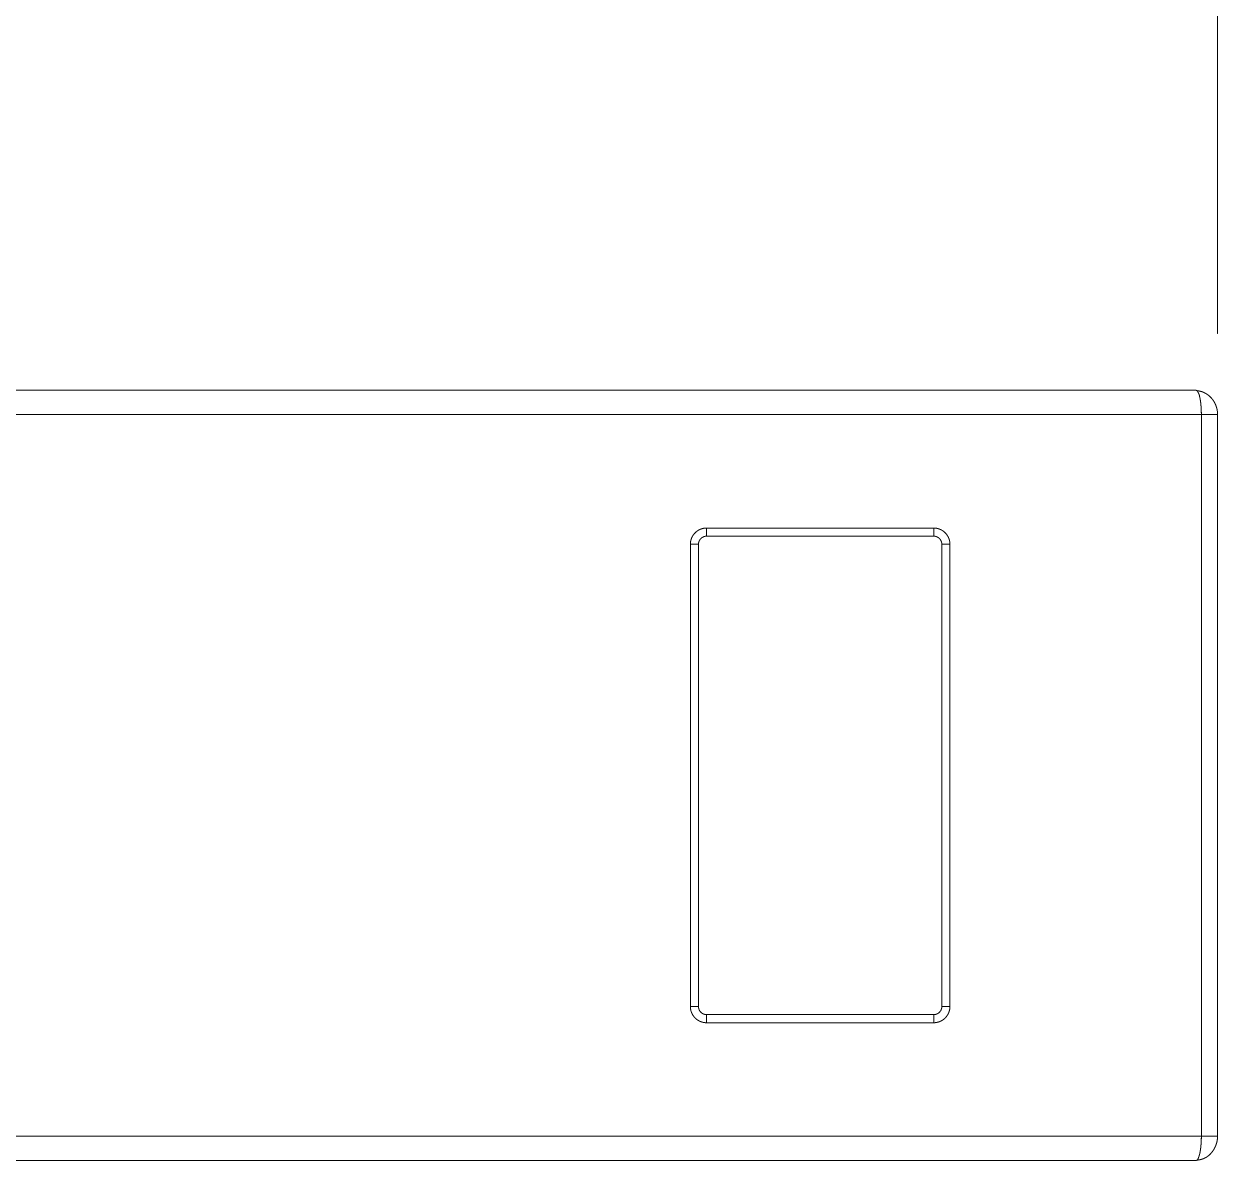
# Model space of a CAD drawing. Header units: inches. Extents: x 0 to 35.2, y -0.7 to 15.9.
# Drawn here: x 31.971 to 32.551, y 5.149 to 5.701 of the extents above; entities that cross this region are included whole.
import ezdxf

# ---------------------------------------------------------------- set-up
doc = ezdxf.new("R2010")
doc.units = ezdxf.units.IN
doc.header["$MEASUREMENT"] = 0
doc.layers.add('Board Outline', color=216, linetype='Continuous')
doc.layers.add('Dimensions', color=6, linetype='Continuous')

msp = doc.modelspace()

# ---------------------------------------------------------------- linework, layer by layer
at = {"layer": 'Board Outline', "const_width": 0.0005}
msp.add_lwpolyline([(32.5505, 5.55073), (32.5505, 6.33371)], dxfattribs=at)
at = {"layer": 'Board Outline', "const_width": 0.00025}
msp.add_lwpolyline([(32.55038, 5.55073, 1), (32.55062, 5.55073, 1)], format="xyb", close=True, dxfattribs=at)
at = {"layer": 'Dimensions', "const_width": 0.0005}
for points in [[(31.32654, 5.52317), (32.54, 5.52317)], [(32.54, 5.52317), (32.54051, 5.52289)], [(31.32654, 5.51136), (32.54263, 5.51136)], [(32.54263, 5.16097), (32.54263, 5.51136)], [(32.54263, 5.51136), (32.55046, 5.51136)], [(32.5505, 5.16097), (32.5505, 5.51136)], [(32.30247, 5.45624), (32.4127, 5.45624)], [(32.30247, 5.4523), (32.30247, 5.45624)], [(32.4127, 5.4523), (32.4127, 5.45624)], [(32.30247, 5.4523), (32.4127, 5.4523)], [(32.29459, 5.22396), (32.29459, 5.44837)], [(32.29459, 5.44837), (32.29853, 5.44837)], [(32.29853, 5.22396), (32.29853, 5.44837)], [(32.41664, 5.44837), (32.42058, 5.44837)], [(32.41664, 5.22396), (32.41664, 5.44837)], [(32.42058, 5.22396), (32.42058, 5.44837)], [(32.29459, 5.22396), (32.29853, 5.22396)], [(32.41664, 5.22396), (32.42058, 5.22396)], [(32.30247, 5.22002), (32.4127, 5.22002)], [(32.30247, 5.21608), (32.30247, 5.22002)], [(32.4127, 5.21608), (32.4127, 5.22002)], [(32.30247, 5.21608), (32.4127, 5.21608)], [(31.32654, 5.16097), (32.54263, 5.16097)], [(32.54263, 5.16097), (32.55046, 5.16097)], [(31.32654, 5.14915), (32.54, 5.14915)], [(32.54, 5.14915), (32.54051, 5.14944)]]:
    msp.add_lwpolyline(points, dxfattribs=at)
at = {"layer": 'Dimensions', "const_width": 0.00025}
for points in [[(32.53988, 5.52317, 1), (32.54013, 5.52317, 1)], [(32.53988, 5.52317, 1), (32.54013, 5.52317, 1)], [(32.54039, 5.52294, 1), (32.54064, 5.52294, 1)], [(32.54038, 5.52289, 1), (32.54063, 5.52289, 1)], [(32.54038, 5.52289, 1), (32.54063, 5.52289, 1)], [(32.54165, 5.52007, 1), (32.5419, 5.52007, 1)], [(32.54165, 5.52007, 1), (32.5419, 5.52007, 1)], [(32.5435, 5.52216, 1), (32.54375, 5.52216, 1)], [(32.5435, 5.52216, 1), (32.54375, 5.52216, 1)], [(32.54211, 5.51758, 1), (32.54236, 5.51758, 1)], [(32.54211, 5.51758, 1), (32.54236, 5.51758, 1)], [(32.54239, 5.51461, 1), (32.54264, 5.51461, 1)], [(32.54239, 5.51461, 1), (32.54264, 5.51461, 1)], [(32.54851, 5.5178, 1), (32.54876, 5.5178, 1)], [(32.54851, 5.5178, 1), (32.54876, 5.5178, 1)], [(32.5425, 5.51136, 1), (32.54275, 5.51136, 1)], [(32.5425, 5.51136, 1), (32.54275, 5.51136, 1)], [(32.5425, 5.51136, 1), (32.54275, 5.51136, 1)], [(32.5425, 5.51136, 1), (32.54275, 5.51136, 1)], [(32.55033, 5.51136, 1), (32.55058, 5.51136, 1)], [(32.55038, 5.51136, 1), (32.55062, 5.51136, 1)], [(32.55037, 5.51136, 1), (32.55062, 5.51136, 1)], [(32.30234, 5.45624, 1), (32.30259, 5.45624, 1)], [(32.30234, 5.45624, 1), (32.30259, 5.45624, 1)], [(32.30234, 5.45624, 1), (32.30259, 5.45624, 1)], [(32.41258, 5.45624, 1), (32.41283, 5.45624, 1)], [(32.41258, 5.45624, 1), (32.41283, 5.45624, 1)], [(32.41258, 5.45624, 1), (32.41283, 5.45624, 1)], [(32.30234, 5.4523, 1), (32.30259, 5.4523, 1)], [(32.30234, 5.4523, 1), (32.30259, 5.4523, 1)], [(32.30234, 5.4523, 1), (32.30259, 5.4523, 1)], [(32.41258, 5.4523, 1), (32.41283, 5.4523, 1)], [(32.41258, 5.4523, 1), (32.41283, 5.4523, 1)], [(32.41258, 5.4523, 1), (32.41283, 5.4523, 1)], [(32.29447, 5.44837, 1), (32.29472, 5.44837, 1)], [(32.29447, 5.44837, 1), (32.29472, 5.44837, 1)], [(32.29447, 5.44837, 1), (32.29472, 5.44837, 1)], [(32.29841, 5.44837, 1), (32.29866, 5.44837, 1)], [(32.29841, 5.44837, 1), (32.29866, 5.44837, 1)], [(32.29841, 5.44837, 1), (32.29866, 5.44837, 1)], [(32.41652, 5.44837, 1), (32.41677, 5.44837, 1)], [(32.41652, 5.44837, 1), (32.41677, 5.44837, 1)], [(32.41652, 5.44837, 1), (32.41677, 5.44837, 1)], [(32.42045, 5.44837, 1), (32.4207, 5.44837, 1)], [(32.42045, 5.44837, 1), (32.4207, 5.44837, 1)], [(32.42045, 5.44837, 1), (32.4207, 5.44837, 1)], [(32.29447, 5.22396, 1), (32.29472, 5.22396, 1)], [(32.29447, 5.22396, 1), (32.29472, 5.22396, 1)], [(32.29447, 5.22396, 1), (32.29472, 5.22396, 1)], [(32.29841, 5.22396, 1), (32.29866, 5.22396, 1)], [(32.29841, 5.22396, 1), (32.29866, 5.22396, 1)], [(32.29841, 5.22396, 1), (32.29866, 5.22396, 1)], [(32.41652, 5.22396, 1), (32.41677, 5.22396, 1)], [(32.41652, 5.22396, 1), (32.41677, 5.22396, 1)], [(32.41652, 5.22396, 1), (32.41677, 5.22396, 1)], [(32.42045, 5.22396, 1), (32.4207, 5.22396, 1)], [(32.42045, 5.22396, 1), (32.4207, 5.22396, 1)], [(32.42045, 5.22396, 1), (32.4207, 5.22396, 1)], [(32.30234, 5.22002, 1), (32.30259, 5.22002, 1)], [(32.30234, 5.22002, 1), (32.30259, 5.22002, 1)], [(32.30234, 5.22002, 1), (32.30259, 5.22002, 1)], [(32.41258, 5.22002, 1), (32.41283, 5.22002, 1)], [(32.41258, 5.22002, 1), (32.41283, 5.22002, 1)], [(32.41258, 5.22002, 1), (32.41283, 5.22002, 1)], [(32.30234, 5.21608, 1), (32.30259, 5.21608, 1)], [(32.30234, 5.21608, 1), (32.30259, 5.21608, 1)], [(32.30234, 5.21608, 1), (32.30259, 5.21608, 1)], [(32.41258, 5.21608, 1), (32.41283, 5.21608, 1)], [(32.41258, 5.21608, 1), (32.41283, 5.21608, 1)], [(32.41258, 5.21608, 1), (32.41283, 5.21608, 1)], [(32.5425, 5.16097, 1), (32.54275, 5.16097, 1)], [(32.5425, 5.16097, 1), (32.54275, 5.16097, 1)], [(32.5425, 5.16097, 1), (32.54275, 5.16097, 1)], [(32.5425, 5.16097, 1), (32.54275, 5.16097, 1)], [(32.55033, 5.16097, 1), (32.55058, 5.16097, 1)], [(32.55038, 5.16097, 1), (32.55062, 5.16097, 1)], [(32.55037, 5.16097, 1), (32.55062, 5.16097, 1)], [(32.54211, 5.15474, 1), (32.54236, 5.15474, 1)], [(32.54211, 5.15474, 1), (32.54236, 5.15474, 1)], [(32.53988, 5.14915, 1), (32.54013, 5.14915, 1)], [(32.53988, 5.14915, 1), (32.54013, 5.14915, 1)], [(32.54038, 5.14944, 1), (32.54063, 5.14944, 1)], [(32.54038, 5.14944, 1), (32.54063, 5.14944, 1)], [(32.54039, 5.14939, 1), (32.54064, 5.14939, 1)], [(32.54105, 5.15043, 1), (32.5413, 5.15043, 1)], [(32.54105, 5.15043, 1), (32.5413, 5.15043, 1)], [(32.54165, 5.15226, 1), (32.5419, 5.15226, 1)], [(32.54165, 5.15226, 1), (32.5419, 5.15226, 1)], [(32.54642, 5.15194, 1), (32.54667, 5.15194, 1)], [(32.54642, 5.15194, 1), (32.54667, 5.15194, 1)]]:
    msp.add_lwpolyline(points, format="xyb", close=True, dxfattribs=at)
at = {"layer": 'Dimensions', "const_width": 0.0005}
for points in [[(32.54051, 5.52294, -0.070262), (32.54363, 5.52216)], [(32.54051, 5.52289, -0.139143), (32.54177, 5.52007)], [(32.54177, 5.52007, -0.026307), (32.54223, 5.51758)], [(32.54363, 5.52216, -0.152141), (32.54864, 5.5178)], [(32.54223, 5.51758, -0.02149), (32.54251, 5.51461)], [(32.54251, 5.51461, -0.007445), (32.54263, 5.51136)], [(32.54864, 5.5178, -0.14257), (32.5505, 5.51136)], [(32.29459, 5.44837, -0.414214), (32.30247, 5.45624)], [(32.4127, 5.45624, -0.414214), (32.42058, 5.44837)], [(32.29853, 5.44837, -0.414214), (32.30247, 5.4523)], [(32.4127, 5.4523, -0.414214), (32.41664, 5.44837)], [(32.30247, 5.21608, -0.414214), (32.29459, 5.22396)], [(32.30247, 5.22002, -0.414214), (32.29853, 5.22396)], [(32.42058, 5.22396, -0.414214), (32.4127, 5.21608)], [(32.41664, 5.22396, -0.414214), (32.4127, 5.22002)], [(32.54263, 5.16097, -0.030002), (32.54223, 5.15474)], [(32.5505, 5.16097, -0.203773), (32.54655, 5.15194)], [(32.54223, 5.15474, -0.026304), (32.54177, 5.15226)], [(32.54655, 5.15194, -0.174786), (32.54051, 5.14939)], [(32.54117, 5.15043, -0.177676), (32.54051, 5.14944)], [(32.54177, 5.15226, -0.038077), (32.54117, 5.15043)]]:
    msp.add_lwpolyline(points, format="xyb", dxfattribs=at)

doc.saveas('drawing.dxf')
